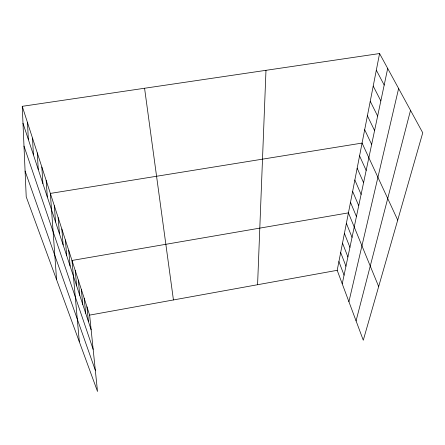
<?xml version="1.0" encoding="UTF-8"?>
<svg xmlns="http://www.w3.org/2000/svg" width="445" height="445" viewBox="0 0 445 445"><rect width="100%" height="100%" fill="white"/><g stroke="black" fill="none" stroke-linecap="round" stroke-linejoin="round"><path stroke-width="0.67" d="M257.583 284.722L265.982 70.321M379.574 53.539L422.75 132.799L363.281 340.225L337.199 270.315L379.574 53.539L22.25 106.322L26.216 196.807L97.511 391.461L89.623 315.116L22.25 106.322M342.233 283.81L387.69 68.441M348.913 301.716L398.62 88.499M356.067 320.878L410.518 110.343M89.623 315.116L337.199 270.315M376.325 70.182L384.185 85.067M373.216 86.074L380.837 100.932M370.246 101.265L377.638 116.084M367.403 115.8L374.579 130.574M364.683 129.723L371.653 144.436M397.719 220.119L362.074 143.073L50.357 193.419L56.576 279.71M359.571 155.883L366.163 170.452M357.163 168.182L363.582 182.672M354.854 180.008L361.101 194.409M352.629 191.378L358.72 205.69M350.493 202.319L356.434 216.543M378.667 286.563L348.429 212.866L71.99 260.464L79.338 341.855M346.382 223.329L352.04 237.357M344.413 233.414L349.931 247.337M342.511 243.131L347.901 256.949M340.681 252.515L345.949 266.221M338.912 261.565L344.057 275.171M25.087 171.058L95.325 370.29M23.991 146.094L93.161 349.347M22.99 123.248L91.142 329.817M144.569 88.255L173.439 299.947M86.953 306.822L88.455 321.668M84.177 298.233L85.668 313.219M81.302 289.317L82.776 304.447M78.314 280.066L79.766 295.335M75.216 270.454L76.646 285.868M68.736 250.385L70.115 266.077M65.354 239.899L66.7 255.725M61.833 228.986L63.145 244.95M58.167 217.622L59.435 233.714M54.346 205.779L55.569 221.994M46.191 180.509L47.315 196.968M41.836 167.02L42.898 183.585M37.28 152.902L38.276 169.573M32.507 138.111L33.425 154.877M27.501 122.603L28.341 139.457"/></g></svg>
